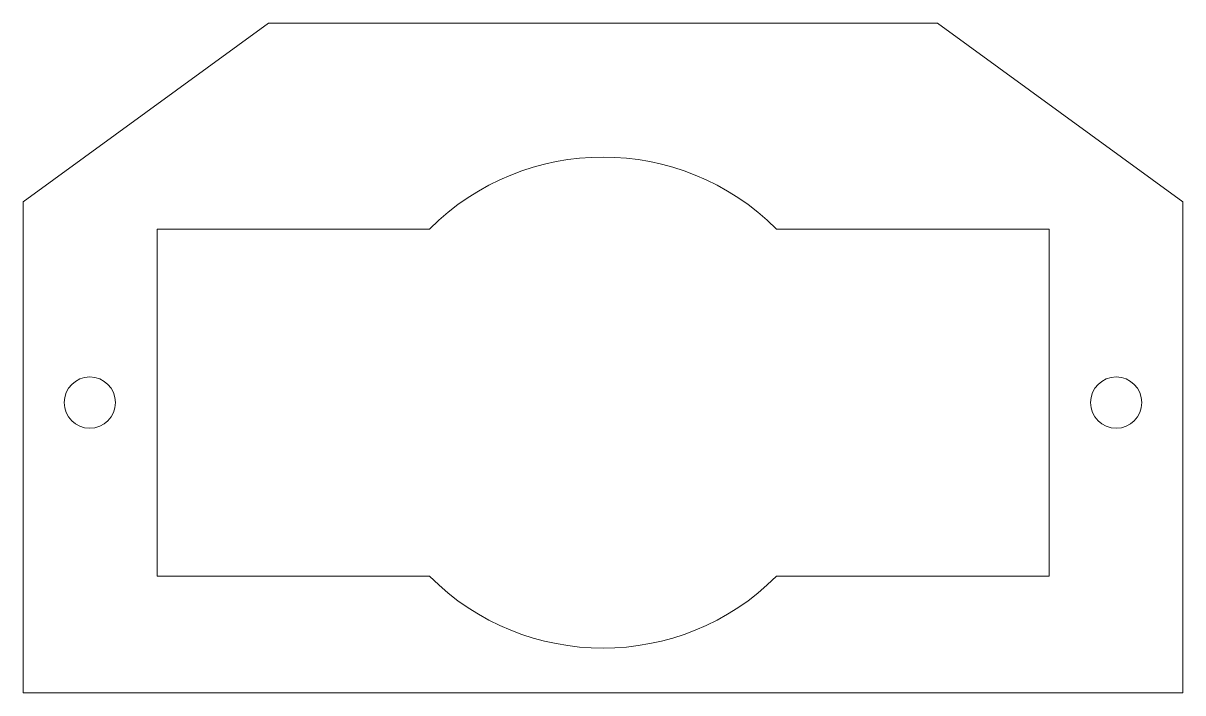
# Model space of a CAD drawing. Header units: millimetres. Extents: x -35.1 to 16.9, y -22.7 to 7.3.
import ezdxf

# ---------------------------------------------------------------- set-up
doc = ezdxf.new("R2010")
doc.units = ezdxf.units.MM

msp = doc.modelspace()

# ---------------------------------------------------------------- linework, layer by layer
at = {"color": 7, "linetype": 'Continuous', "lineweight": 15}
for p, q in [((-24.079, 7.293), (-35.079, -0.707)), ((5.921, 7.293), (-24.079, 7.293)), ((16.921, -0.707), (5.921, 7.293)), ((-35.079, -0.707), (-35.079, -22.707)), ((16.921, -22.707), (16.921, -0.707)), ((-16.858, -1.929), (-29.079, -1.929)), ((-29.079, -1.929), (-29.079, -17.485)), ((10.921, -1.929), (-1.301, -1.929)), ((10.921, -17.485), (10.921, -1.929)), ((-29.079, -17.485), (-16.858, -17.485)), ((-1.301, -17.485), (10.921, -17.485)), ((-35.079, -22.707), (16.921, -22.707))]:
    msp.add_line(p, q, dxfattribs=at)
for centre in [(-32.092, -9.707), (13.933, -9.707)]:
    msp.add_circle(centre, 1.15, dxfattribs=at)
for start, end in [(45, 135), (225, 315)]:
    msp.add_arc((-9.079, -9.707), 11, start, end, dxfattribs=at)

doc.saveas('drawing.dxf')
